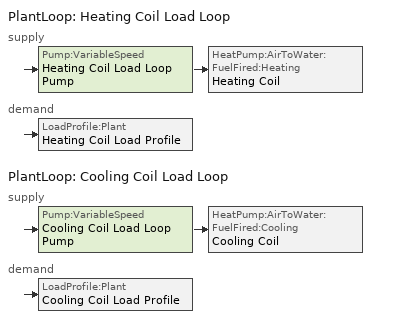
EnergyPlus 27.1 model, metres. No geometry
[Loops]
PlantLoop 'Heating Coil Load Loop'
 supply: Pump:VariableSpeed 'Heating Coil Load Loop Pump' > HeatPump:AirToWater:FuelFired:Heating 'Heating Coil'
 demand: LoadProfile:Plant 'Heating Coil Load Profile'
PlantLoop 'Cooling Coil Load Loop'
 supply: Pump:VariableSpeed 'Cooling Coil Load Loop Pump' > HeatPump:AirToWater:FuelFired:Cooling 'Cooling Coil'
 demand: LoadProfile:Plant 'Cooling Coil Load Profile'
[Building]
Plant Load Profile Example: North Axis {deg}=0; Terrain=Suburbs; Loads Convergence Tolerance Value {W}=0.04; Temperature Convergence Tolerance Value {deltaC}=0.04; Solar Distribution=FullInteriorAndExterior; Maximum Number of Warmup Days=25; Minimum Number of Warmup Days=6
[Site:Location]
Chicago: Latitude {deg}=42; Longitude {deg}=-87.88; Time Zone {hr}=-6; Elevation {m}=190
[SizingPeriod:DesignDay] Day of Month=21; Humidity Condition Type=Wetbulb; Sky Clearness=1
Name | Month | Day Type | Maximum Dry-Bulb Temperature {C} | Daily Dry-Bulb Temperature Range {deltaC} | Wetbulb or DewPoint at Maximum Dry-Bulb {C} | Barometric Pressure {Pa} | Wind Speed {m/s} | Wind Direction {deg} | Dry-Bulb Temperature Range Modifier Type
Chicago Summer 1% | 7 | SummerDesignDay | 31.5 | 10.7 | 23 | 99063 | 5.3 | 230
Chicago Ohare Intl Ap Ann Htg 99.6% Condns DB | 1 | WinterDesignDay | -20 | 0 | -20 | 98934 | 4.9 | 270 | DefaultMultipliers
[PlantLoop] Fluid Type=WATER; Maximum Loop Temperature {C}=100; Minimum Loop Temperature {C}=3; Maximum Loop Flow Rate {m3/s}=0.005; Minimum Loop Flow Rate {m3/s}=0; Plant Loop Volume {m3}=1; Load Distribution Scheme=Optimal
Name | Plant Equipment Operation Scheme
Heating Coil Load Loop | Heating Coil Load Loop Operation
Cooling Coil Load Loop | Cooling Coil Load Loop Operation
[SetpointManager:Scheduled] Control Variable=Temperature
Name | Schedule | Setpoint Node or NodeList
Heating Coil Load Loop Setpoint Manager | Heating Coil Load Loop Setpoint Temperature Schedule | Heating Coil Load Loop Supply Outlet Node
Cooling Coil Load Loop Setpoint Manager | Cooling Coil Load Loop Setpoint Temperature Schedule | Cooling Coil Load Loop Supply Outlet Node
[PlantEquipmentOperationSchemes] Control Scheme 1 Schedule=AlwaysOnSchedule
Name | Control Scheme 1
Heating Coil Load Loop Operation | Heating Coil Load Loop Heating Operation
Cooling Coil Load Loop Operation | Cooling Coil Load Loop Cooling Operation
[PlantEquipmentOperation:HeatingLoad]
Heating Coil Load Loop Heating Operation: Load Range 1 Lower Limit {W}=0; Load Range 1 Upper Limit {W}=10000000; Range 1 Equipment List=Heating Coil Load Loop Heating Equipment
[PlantEquipmentList]
Heating Coil Load Loop Heating Equipment: Heating Coil
Cooling Coil Load Loop Cooling Equipment: Cooling Coil
[Pump:VariableSpeed] Design Maximum Flow Rate {m3/s}=0.005; Design Pump Head {Pa}=3000; Design Power Consumption {W}=22; Motor Efficiency=0.87; Fraction of Motor Inefficiencies to Fluid Stream=0; Coefficient 1 of the Part Load Performance Curve=0; Coefficient 2 of the Part Load Performance Curve=1; Coefficient 3 of the Part Load Performance Curve=0; Coefficient 4 of the Part Load Performance Curve=0; Design Minimum Flow Rate {m3/s}=0; Pump Control Type=INTERMITTENT
Heating Coil Load Loop Pump; Cooling Coil Load Loop Pump
[HeatPump:AirToWater:FuelFired:Heating]
Heating Coil: Companion Cooling Heat Pump=Cooling Coil; Fuel Type=NaturalGas; Nominal Heating Capacity {W}=80000; Nominal COP {W/W}=1.5; Design Flow Rate {m3/s}=0.005; Design Supply Temperature {C}=60; Design Temperature Lift {deltaC}=13; Sizing Factor=1; Flow Mode=NotModulated; Outdoor Air Temperature Curve Input Variable=DryBulb; Water Temperature Curve Input Variable=EnteringCondenser; Normalized Capacity Function of Temperature Curve=HeatingCapCurveFuncTemp; Fuel Energy Input Ratio Function of Temperature Curve=HeatingEIRCurveFuncTemp; Fuel Energy Input Ratio Function of PLR Curve=EIRCurveFuncPLR; Minimum Part Load Ratio=0.2; Maximum Part Load Ratio=1; Defrost Control Type=OnDemand; Defrost Operation Time Fraction=0; Fuel Energy Input Ratio Defrost Adjustment Curve=EIRDefrostFoTCurve; Resistive Defrost Heater Capacity {W}=0; Maximum Outdoor Dry-bulb Temperature for Defrost Operation {C}=3; Cycling Ratio Factor Curve=CRFCurve; Nominal Auxiliary Electric Power {W}=500; Auxiliary Electric Energy Input Ratio Function of Temperature Curve=auxElecEIRCurveFuncTempCurve; Auxiliary Electric Energy Input Ratio Function of PLR Curve=auxElecEIRFoPLRCurve; Standby Electric Power {W}=20
[LoadProfile:Plant] Peak Flow Rate {m3/s}=0.005
Name | Load Schedule | Flow Rate Fraction Schedule
Heating Coil Load Profile | Heating Coil Load Profile Load Schedule | Heating Coil Load Profile Flow Frac Schedule
Cooling Coil Load Profile | Cooling Coil Load Profile Load Schedule | Cooling Coil Load Profile Flow Frac Schedule
[PlantEquipmentOperation:CoolingLoad]
Cooling Coil Load Loop Cooling Operation: Load Range 1 Lower Limit {W}=0; Load Range 1 Upper Limit {W}=10000000; Range 1 Equipment List=Cooling Coil Load Loop Cooling Equipment
[HeatPump:AirToWater:FuelFired:Cooling]
Cooling Coil: Companion Heating Heat Pump=Heating Coil; Fuel Type=NaturalGas; Nominal Cooling Capacity {W}=400000; Nominal COP {W/W}=2; Design Flow Rate {m3/s}=0.005; Design Supply Temperature {C}=7; Design Temperature Lift {deltaC}=11.1; Sizing Factor=1; Flow Mode=NotModulated; Outdoor Air Temperature Curve Input Variable=DryBulb; Water Temperature Curve Input Variable=EnteringEvaporator; Normalized Capacity Function of Temperature Curve=CapCurveFuncTemp2; Fuel Energy Input Ratio Function of Temperature Curve=EIRCurveFuncTemp2; Fuel Energy Input Ratio Function of PLR Curve=EIRCurveFuncPLR2; Minimum Part Load Ratio=0.2; Maximum Part Load Ratio=1; Cycling Ratio Factor Curve=CRFCurve; Nominal Auxiliary Electric Power {W}=500; Auxiliary Electric Energy Input Ratio Function of Temperature Curve=auxElecEIRCurveFuncTempCurve; Auxiliary Electric Energy Input Ratio Function of PLR Curve=auxElecEIRFoPLRCurve; Standby Electric Power {W}=20
[Schedule:Constant]
Heating Coil Load Loop Setpoint Temperature Schedule: Any Number, 65
Cooling Coil Load Loop Setpoint Temperature Schedule: Any Number, 20
AlwaysOnSchedule: On/Off, 1
[Schedule:Compact]
Heating Coil Load Profile Load Schedule: THROUGH: 03/31, FOR: AllDays, UNTIL:  4:00, 62000, UNTIL:  8:00, 25000, UNTIL:  9:00, 15000, UNTIL: 17:00, 9000, UNTIL: 24:00, 36000, THROUGH: 09/30, FOR: AllDays, UNTIL: 24:00, 0, THROUGH: 12/31, FOR: AllDays, UNTIL:  4:00, 62000, UNTIL:  8:00, 25000, UNTIL:  9:00, 15000, UNTIL: 17:00, 9000, UNTIL: 24:00, 36000
Heating Coil Load Profile Flow Frac Schedule: THROUGH: 03/31, FOR: AllDays, UNTIL: 24:00, 1, THROUGH: 09/30, FOR: AllDays, UNTIL: 24:00, 0, THROUGH: 12/31, FOR: AllDays, UNTIL: 24:00, 1
Cooling Coil Load Profile Load Schedule: THROUGH: 03/31, FOR: AllDays, UNTIL: 24:00, 0, THROUGH: 09/30, FOR: AllDays, UNTIL:  9:00, -200000, UNTIL: 17:00, -410000, UNTIL: 24:00, -250000, THROUGH: 12/31, FOR: AllDays, UNTIL: 24:00, 0
Cooling Coil Load Profile Flow Frac Schedule: THROUGH: 03/31, FOR: AllDays, UNTIL: 24:00, 0, THROUGH: 09/30, FOR: AllDays, UNTIL: 24:00, 1, THROUGH: 12/31, FOR: AllDays, UNTIL: 24:00, 0
[Curve:Quadratic]
Name | Coefficient1 Constant | Coefficient2 x | Coefficient3 x**2 | Minimum Value of x | Maximum Value of x | Minimum Curve Output | Maximum Curve Output
EIRDefrostFoTCurve | 1.0317 | -0.006 | -0.0011 | -100 | 100 | 1 | 10
CRFCurve | 1 | 0 | 0 | 0 | 100 | 0 | 10
EIRCurveFuncPLR; EIRCurveFuncPLR2 | 1 | 0 | 0 | 0 | 1
[Curve:Biquadratic]
Name | Coefficient1 Constant | Coefficient2 x | Coefficient3 x**2 | Coefficient4 y | Coefficient5 y**2 | Coefficient6 x*y | Minimum Value of x | Maximum Value of x | Minimum Value of y | Maximum Value of y | Input Unit Type for X | Input Unit Type for Y | Output Unit Type
auxElecEIRCurveFuncTempCurve | 1 | 0 | 0 | 0 | 0 | 0 | -100 | 100 | -100 | 100
HeatingCapCurveFuncTemp | 1.011452 | 0.004093 | -0.00014 | 0.00428 | -8.6e-05 | 2.26e-06 | -100 | 100 | -30 | 10 | Temperature | Temperature | Dimensionless
HeatingEIRCurveFuncTemp | 0.559888 | 0.0171958 | -8.9173e-05 | -0.00464869 | 9.64823e-05 | -7.01689e-05 | -100 | 100 | -30 | 10 | Temperature | Temperature | Dimensionless
CapCurveFuncTemp2; EIRCurveFuncTemp2 | 1 | 0 | 0 | 0 | 0 | 0 | 5 | 10 | 24 | 35 | Temperature | Temperature | Dimensionless
[Curve:Cubic]
auxElecEIRFoPLRCurve: Coefficient1 Constant=1; Coefficient2 x=0; Coefficient3 x**2=0; Coefficient4 x**3=0; Minimum Value of x=-100; Maximum Value of x=100
